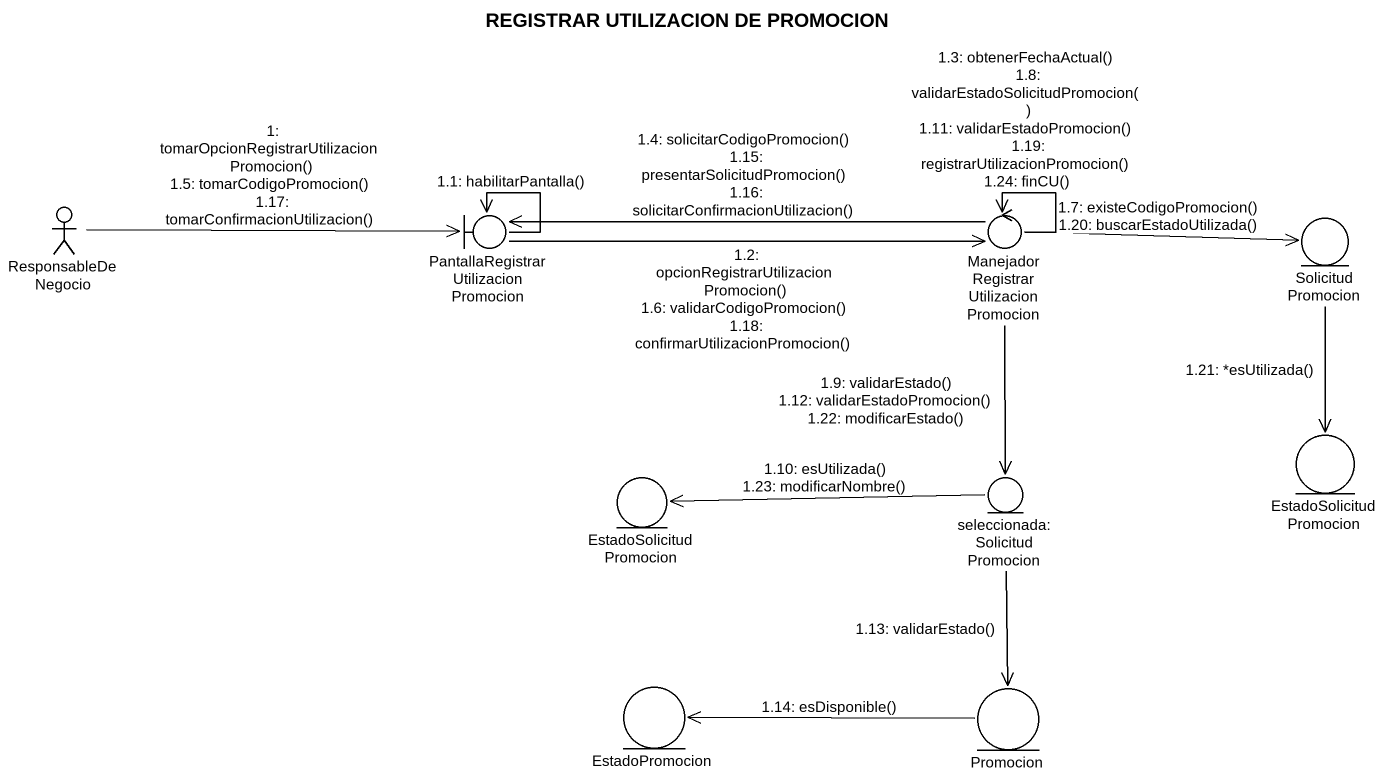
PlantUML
@startuml
title REGISTRAR UTILIZACION DE PROMOCION
actor ResponsableDeNegocio
boundary "PantallaRegistrarUtilizacionPromocion" as PantallaRegistrarUtilizacion
control "ManejadorRegistrarUtilizacionPromocion" as ManejadorRegistrarUtilizacio
entity SolicitudPromocion
entity EstadoSolicitudPromocion
entity "EstadoSolicitudPromocion" as EstadoSolicitudPromocion_2
entity "seleccionada:SolicitudPromocion" as seleccionada
entity EstadoPromocion
entity Promocion
ResponsableDeNegocio -right-> PantallaRegistrarUtilizacion : 1: tomarOpcionRegistrarUtilizacionPromocion()\n1.5: tomarCodigoPromocion()\n1.17: tomarConfirmacionUtilizacion()
PantallaRegistrarUtilizacion --> PantallaRegistrarUtilizacion : 1.1: habilitarPantalla()
PantallaRegistrarUtilizacion -right-> ManejadorRegistrarUtilizacio : 1.2: opcionRegistrarUtilizacionPromocion()\n1.6: validarCodigoPromocion()\n1.18: confirmarUtilizacionPromocion()
ManejadorRegistrarUtilizacio --> ManejadorRegistrarUtilizacio : 1.3: obtenerFechaActual()\n1.8: validarEstadoSolicitudPromocion()\n1.11: validarEstadoPromocion()\n1.19: registrarUtilizacionPromocion()\n1.24: finCU()
ManejadorRegistrarUtilizacio -left-> PantallaRegistrarUtilizacion : 1.4: solicitarCodigoPromocion()\n1.15: presentarSolicitudPromocion()\n1.16: solicitarConfirmacionUtilizacion()
ManejadorRegistrarUtilizacio -right-> SolicitudPromocion : 1.7: existeCodigoPromocion()\n1.20: buscarEstadoUtilizada()
ManejadorRegistrarUtilizacio --> seleccionada : 1.9: validarEstado()\n1.12: validarEstadoPromocion()\n1.22: modificarEstado()
seleccionada -left-> EstadoSolicitudPromocion_2 : 1.10: esUtilizada()\n1.23: modificarNombre()
seleccionada --> Promocion : 1.13: validarEstado()
Promocion -left-> EstadoPromocion : 1.14: esDisponible()
SolicitudPromocion --> EstadoSolicitudPromocion : 1.21: *esUtilizada()
@enduml
